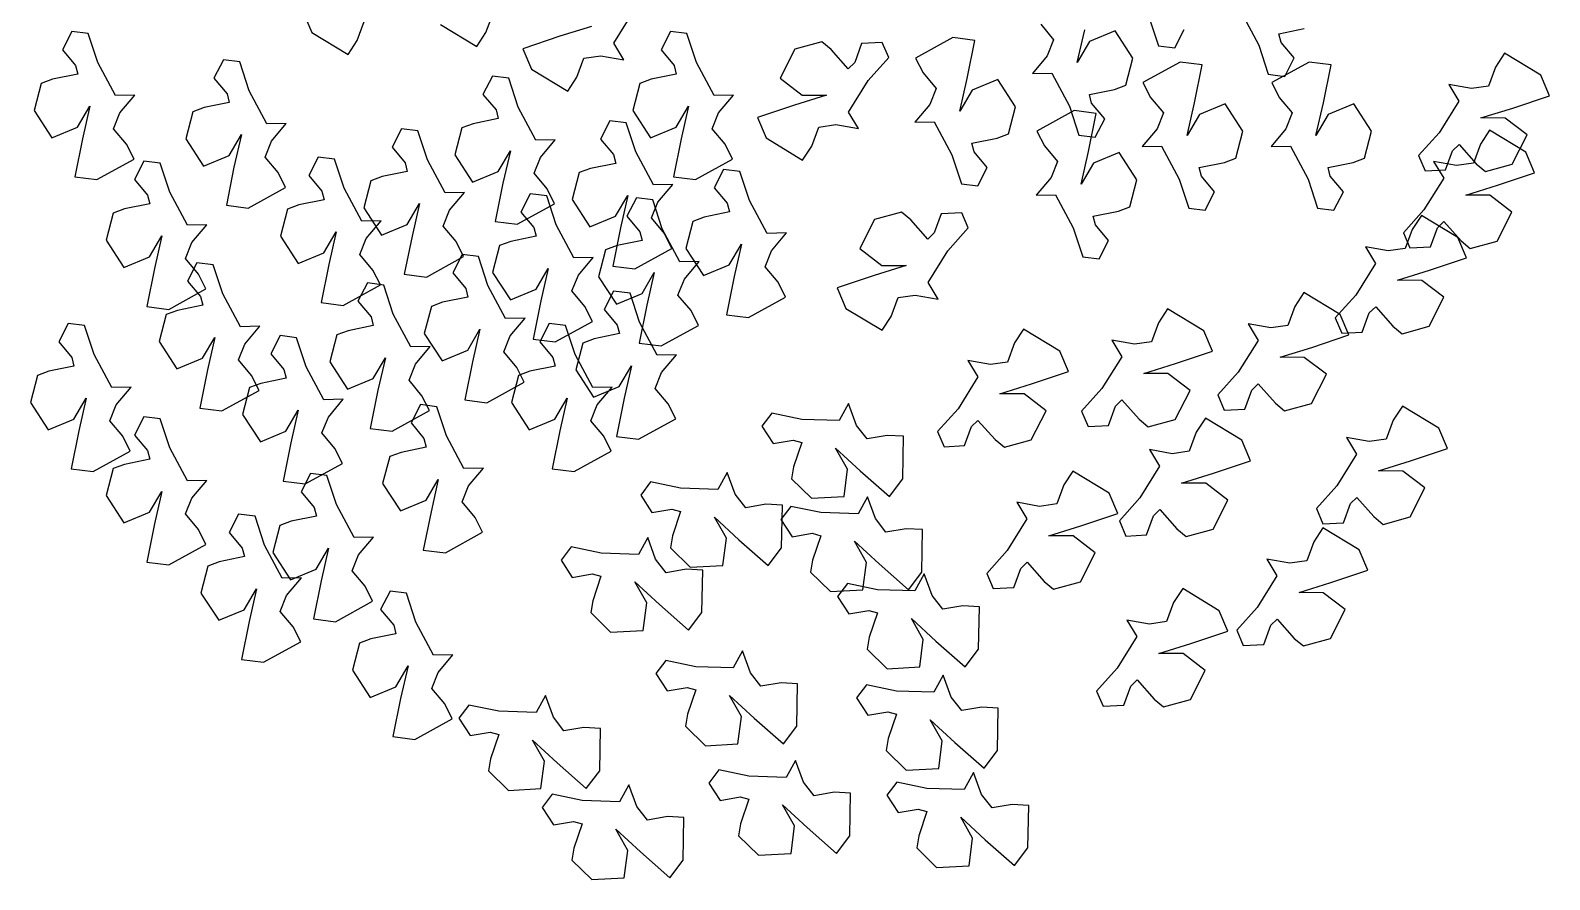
# Model space of a CAD drawing. Header units: metres. Extents: x -0.96 to 1.01, y -1 to 1.01.
# Drawn here: x -0.957 to 1.013, y -1.004 to 0.098 of the extents above; entities that cross this region are included whole.
import ezdxf

# ---------------------------------------------------------------- set-up
doc = ezdxf.new("R2010")
doc.units = ezdxf.units.M
doc.layers.add('ceco.net 96', color=7, linetype='Continuous')

msp = doc.modelspace()

# ---------------------------------------------------------------- linework, layer by layer
at = {"layer": 'ceco.net 96', "linetype": 'ByBlock'}
for p, q in [((-0.6035, 0.1215), (-0.5924, 0.095)), ((-0.3664, 0.0951), (-0.3573, 0.1198)), ((-0.2008, 0.0812), (-0.1752, 0.1224)), ((0.6129, 0.1213), (0.6357, 0.0786)), ((-0.5334, 0.0845), (-0.5243, 0.1093)), ((-0.4254, 0.1055), (-0.3782, 0.077)), ((-0.2294, 0.103), (-0.2708, 0.0902)), ((0.3529, 0.1058), (0.3697, 0.0855)), ((0.4004, 0.0563), (0.41, 0.0985)), ((0.4932, 0.1154), (0.5056, 0.0777)), ((0.5269, 0.075), (0.539, 0.0988)), ((0.6618, 0.0935), (0.6945, 0.1002)), ((-0.9034, 0.0965), (-0.9156, 0.0727)), ((-0.8821, 0.0938), (-0.9034, 0.0965)), ((-0.8698, 0.0561), (-0.8821, 0.0938)), ((-0.5924, 0.095), (-0.5452, 0.0665)), ((-0.5452, 0.0665), (-0.5334, 0.0845)), ((-0.3782, 0.077), (-0.3664, 0.0951)), ((-0.2708, 0.0902), (-0.3186, 0.0741)), ((-0.1878, 0.0597), (-0.2008, 0.0812)), ((-0.1272, 0.0965), (-0.1394, 0.0727)), ((-0.1059, 0.0938), (-0.1272, 0.0965)), ((-0.0936, 0.0561), (-0.1059, 0.0938)), ((0.0691, 0.083), (0.0343, 0.0734)), ((0.0812, 0.073), (0.0691, 0.083)), ((0.1207, 0.0809), (0.1117, 0.0562)), ((0.1474, 0.0823), (0.1207, 0.0809)), ((0.1558, 0.0625), (0.1474, 0.0823)), ((0.2391, 0.0884), (0.1908, 0.0618)), ((0.2676, 0.0848), (0.2391, 0.0884)), ((0.2577, 0.0353), (0.2676, 0.0848)), ((0.3697, 0.0855), (0.3614, 0.0649)), ((0.4163, 0.0833), (0.4004, 0.0563)), ((0.4495, 0.0972), (0.4163, 0.0833)), ((0.4726, 0.0617), (0.4495, 0.0972)), ((0.6647, 0.0822), (0.6618, 0.0935)), ((0.6815, 0.062), (0.6647, 0.0822)), ((-0.9156, 0.0727), (-0.8987, 0.0524)), ((-0.7069, 0.0596), (-0.7191, 0.0358)), ((-0.6856, 0.057), (-0.7069, 0.0596)), ((-0.3186, 0.0741), (-0.3075, 0.0476)), ((-0.2485, 0.0371), (-0.2394, 0.0618)), ((-0.2394, 0.0618), (-0.2174, 0.0649)), ((-0.2174, 0.0649), (-0.1878, 0.0597)), ((-0.1394, 0.0727), (-0.1225, 0.0524)), ((0.0343, 0.0734), (0.0151, 0.0357)), ((0.1034, 0.048), (0.0812, 0.073)), ((0.1293, 0.033), (0.1558, 0.0625)), ((0.1908, 0.0618), (0.2005, 0.0426)), ((0.3614, 0.0649), (0.3421, 0.0419)), ((0.4635, 0.0267), (0.4726, 0.0617)), ((0.5056, 0.0777), (0.5269, 0.075)), ((0.6357, 0.0786), (0.6481, 0.0409)), ((0.6694, 0.0382), (0.6815, 0.062)), ((0.9546, 0.0682), (0.9428, 0.0501)), ((1.0017, 0.0396), (0.9546, 0.0682)), ((-0.8958, 0.0412), (-0.9285, 0.0345)), ((-0.8987, 0.0524), (-0.8958, 0.0412)), ((-0.8469, 0.0134), (-0.8698, 0.0561)), ((-0.6733, 0.0193), (-0.6856, 0.057)), ((-0.3075, 0.0476), (-0.2603, 0.019)), ((-0.1196, 0.0412), (-0.1523, 0.0345)), ((-0.1225, 0.0524), (-0.1196, 0.0412)), ((-0.0707, 0.0134), (-0.0936, 0.0561)), ((0.1117, 0.0562), (0.1034, 0.048)), ((0.2005, 0.0426), (0.2174, 0.0224)), ((0.3421, 0.0419), (0.3672, 0.0424)), ((0.3672, 0.0424), (0.3901, -0.0003)), ((0.5339, 0.0568), (0.4856, 0.0302)), ((0.5625, 0.0532), (0.5339, 0.0568)), ((0.5525, 0.0037), (0.5625, 0.0532)), ((0.6481, 0.0409), (0.6694, 0.0382)), ((0.7009, 0.0568), (0.6526, 0.0302)), ((0.7294, 0.0532), (0.7009, 0.0568)), ((0.7195, 0.0037), (0.7294, 0.0532)), ((0.9428, 0.0501), (0.9337, 0.0254)), ((1.0129, 0.0131), (1.0017, 0.0396)), ((-0.9432, 0.029), (-0.9524, -0.006)), ((-0.9285, 0.0345), (-0.9432, 0.029)), ((-0.7191, 0.0358), (-0.7022, 0.0156)), ((-0.3581, 0.0386), (-0.3703, 0.0148)), ((-0.3368, 0.0359), (-0.3581, 0.0386)), ((-0.3245, -0.0017), (-0.3368, 0.0359)), ((-0.2603, 0.019), (-0.2485, 0.0371)), ((-0.167, 0.029), (-0.1761, -0.006)), ((-0.1523, 0.0345), (-0.167, 0.029)), ((0.0151, 0.0357), (0.0437, 0.0139)), ((0.1037, -0.0082), (0.1293, 0.033)), ((0.2174, 0.0224), (0.2091, 0.0017)), ((0.2481, -0.0069), (0.2577, 0.0353)), ((0.264, 0.0202), (0.2481, -0.0069)), ((0.2972, 0.034), (0.264, 0.0202)), ((0.3203, -0.0014), (0.2972, 0.034)), ((0.4161, 0.0146), (0.4488, 0.0213)), ((0.4488, 0.0213), (0.4635, 0.0267)), ((0.4856, 0.0302), (0.4954, 0.0109)), ((0.6526, 0.0302), (0.6623, 0.0109)), ((0.9116, 0.0223), (0.8821, 0.0275)), ((0.8821, 0.0275), (0.8951, 0.006)), ((0.9337, 0.0254), (0.9116, 0.0223)), ((-0.8218, 0.0139), (-0.8469, 0.0134)), ((-0.8411, -0.0091), (-0.8218, 0.0139)), ((-0.6993, 0.0043), (-0.732, -0.0023)), ((-0.7022, 0.0156), (-0.6993, 0.0043)), ((-0.6504, -0.0235), (-0.6733, 0.0193)), ((-0.3703, 0.0148), (-0.3534, -0.0054)), ((-0.0456, 0.0139), (-0.0707, 0.0134)), ((-0.0649, -0.0091), (-0.0456, 0.0139)), ((0.0337, 0.0008), (-0.0141, -0.0153)), ((0.0751, 0.0136), (0.0337, 0.0008)), ((0.0437, 0.0139), (0.0751, 0.0136)), ((0.2091, 0.0017), (0.1898, -0.0213)), ((0.419, 0.0033), (0.4161, 0.0146)), ((0.4359, -0.0169), (0.419, 0.0033)), ((0.4954, 0.0109), (0.5122, -0.0093)), ((0.5429, -0.0386), (0.5525, 0.0037)), ((0.592, 0.0024), (0.5588, -0.0115)), ((0.6152, -0.0331), (0.592, 0.0024)), ((0.6623, 0.0109), (0.6792, -0.0093)), ((0.7099, -0.0386), (0.7195, 0.0037)), ((0.759, 0.0024), (0.7258, -0.0115)), ((0.7821, -0.0331), (0.759, 0.0024)), ((0.8951, 0.006), (0.8695, -0.0352)), ((0.965, -0.003), (1.0129, 0.0131)), ((-0.9524, -0.006), (-0.9292, -0.0414)), ((-0.896, -0.0276), (-0.8801, -0.0005)), ((-0.8801, -0.0005), (-0.8897, -0.0427)), ((-0.8494, -0.0298), (-0.8411, -0.0091)), ((-0.7467, -0.0078), (-0.7558, -0.0428)), ((-0.732, -0.0023), (-0.7467, -0.0078)), ((-0.3505, -0.0167), (-0.3832, -0.0234)), ((-0.3534, -0.0054), (-0.3505, -0.0167)), ((-0.3016, -0.0445), (-0.3245, -0.0017)), ((-0.2058, -0.0194), (-0.2179, -0.0432)), ((-0.1845, -0.022), (-0.2058, -0.0194)), ((-0.1761, -0.006), (-0.153, -0.0414)), ((-0.1198, -0.0276), (-0.1039, -0.0005)), ((-0.1039, -0.0005), (-0.1135, -0.0427)), ((-0.0732, -0.0298), (-0.0649, -0.0091)), ((-0.0141, -0.0153), (-0.0029, -0.0418)), ((0.1167, -0.0297), (0.1037, -0.0082)), ((0.3112, -0.0364), (0.3203, -0.0014)), ((0.3964, -0.0063), (0.3481, -0.0329)), ((0.3901, -0.0003), (0.4024, -0.038)), ((0.4249, -0.0099), (0.3964, -0.0063)), ((0.4149, -0.0594), (0.4249, -0.0099)), ((0.4237, -0.0407), (0.4359, -0.0169)), ((0.5122, -0.0093), (0.5039, -0.0299)), ((0.5588, -0.0115), (0.5429, -0.0386)), ((0.6792, -0.0093), (0.6709, -0.0299)), ((0.7258, -0.0115), (0.7099, -0.0386)), ((0.9237, -0.0158), (0.965, -0.003)), ((0.9551, -0.0161), (0.9237, -0.0158)), ((0.9837, -0.0379), (0.9551, -0.0161)), ((-0.9292, -0.0414), (-0.896, -0.0276)), ((-0.8326, -0.05), (-0.8494, -0.0298)), ((-0.6995, -0.0644), (-0.6836, -0.0373)), ((-0.6836, -0.0373), (-0.6932, -0.0796)), ((-0.6253, -0.023), (-0.6504, -0.0235)), ((-0.6446, -0.046), (-0.6253, -0.023)), ((-0.476, -0.0299), (-0.4882, -0.0537)), ((-0.4547, -0.0326), (-0.476, -0.0299)), ((-0.4424, -0.0702), (-0.4547, -0.0326)), ((-0.3979, -0.0288), (-0.407, -0.0638)), ((-0.3832, -0.0234), (-0.3979, -0.0288)), ((-0.1722, -0.0597), (-0.1845, -0.022)), ((-0.153, -0.0414), (-0.1198, -0.0276)), ((-0.0563, -0.05), (-0.0732, -0.0298)), ((0.056, -0.0523), (0.0651, -0.0276)), ((0.0651, -0.0276), (0.0872, -0.0245)), ((0.0872, -0.0245), (0.1167, -0.0297)), ((0.1898, -0.0213), (0.2149, -0.0208)), ((0.2149, -0.0208), (0.2378, -0.0635)), ((0.2965, -0.0419), (0.3112, -0.0364)), ((0.3481, -0.0329), (0.3578, -0.0521)), ((0.4024, -0.038), (0.4237, -0.0407)), ((0.5039, -0.0299), (0.4846, -0.0529)), ((0.606, -0.0681), (0.6152, -0.0331)), ((0.6709, -0.0299), (0.6516, -0.0529)), ((0.773, -0.0681), (0.7821, -0.0331)), ((0.8695, -0.0352), (0.843, -0.0647)), ((0.9349, -0.0318), (0.9231, -0.0499)), ((0.9821, -0.0604), (0.9349, -0.0318)), ((0.9645, -0.0756), (0.9837, -0.0379)), ((-0.8897, -0.0427), (-0.8997, -0.0922)), ((-0.8228, -0.0692), (-0.8326, -0.05)), ((-0.7558, -0.0428), (-0.7327, -0.0783)), ((-0.6529, -0.0666), (-0.6446, -0.046)), ((-0.4882, -0.0537), (-0.4713, -0.0739)), ((-0.3507, -0.0854), (-0.3348, -0.0583)), ((-0.3348, -0.0583), (-0.3444, -0.1006)), ((-0.2765, -0.044), (-0.3016, -0.0445)), ((-0.2958, -0.067), (-0.2765, -0.044)), ((-0.2179, -0.0432), (-0.2011, -0.0634)), ((-0.1135, -0.0427), (-0.1234, -0.0922)), ((-0.0466, -0.0692), (-0.0563, -0.05)), ((-0.0029, -0.0418), (0.0442, -0.0704)), ((0.0442, -0.0704), (0.056, -0.0523)), ((0.2638, -0.0486), (0.2965, -0.0419)), ((0.2667, -0.0598), (0.2638, -0.0486)), ((0.3578, -0.0521), (0.3747, -0.0723)), ((0.4846, -0.0529), (0.5097, -0.0524)), ((0.5097, -0.0524), (0.5326, -0.0952)), ((0.6516, -0.0529), (0.6767, -0.0524)), ((0.6767, -0.0524), (0.6996, -0.0952)), ((0.878, -0.0831), (0.8871, -0.0584)), ((0.8871, -0.0584), (0.8954, -0.0502)), ((0.8954, -0.0502), (0.9176, -0.0752)), ((0.9231, -0.0499), (0.9141, -0.0746)), ((-0.8711, -0.0958), (-0.8228, -0.0692)), ((-0.8101, -0.0719), (-0.8222, -0.0957)), ((-0.7888, -0.0746), (-0.8101, -0.0719)), ((-0.7764, -0.1123), (-0.7888, -0.0746)), ((-0.7327, -0.0783), (-0.6995, -0.0644)), ((-0.6361, -0.0868), (-0.6529, -0.0666)), ((-0.584, -0.0667), (-0.5962, -0.0905)), ((-0.5627, -0.0694), (-0.584, -0.0667)), ((-0.5504, -0.1071), (-0.5627, -0.0694)), ((-0.4713, -0.0739), (-0.4684, -0.0852)), ((-0.4195, -0.113), (-0.4424, -0.0702)), ((-0.407, -0.0638), (-0.3839, -0.0993)), ((-0.3041, -0.0876), (-0.2958, -0.067)), ((-0.1982, -0.0747), (-0.2309, -0.0813)), ((-0.2011, -0.0634), (-0.1982, -0.0747)), ((-0.1493, -0.1025), (-0.1722, -0.0597)), ((-0.0949, -0.0958), (-0.0466, -0.0692)), ((0.2378, -0.0635), (0.2501, -0.1012)), ((0.2836, -0.0801), (0.2667, -0.0598)), ((0.3747, -0.0723), (0.3663, -0.093)), ((0.4054, -0.1016), (0.4149, -0.0594)), ((0.4213, -0.0745), (0.4054, -0.1016)), ((0.4545, -0.0607), (0.4213, -0.0745)), ((0.4776, -0.0961), (0.4545, -0.0607)), ((0.5586, -0.0802), (0.5913, -0.0735)), ((0.5913, -0.0735), (0.606, -0.0681)), ((0.7256, -0.0802), (0.7583, -0.0735)), ((0.7583, -0.0735), (0.773, -0.0681)), ((0.843, -0.0647), (0.8514, -0.0845)), ((0.892, -0.0777), (0.8625, -0.0725)), ((0.8625, -0.0725), (0.8755, -0.094)), ((0.9141, -0.0746), (0.892, -0.0777)), ((0.9176, -0.0752), (0.9296, -0.0852)), ((0.9296, -0.0852), (0.9645, -0.0756)), ((0.9933, -0.0869), (0.9821, -0.0604)), ((-0.8997, -0.0922), (-0.8711, -0.0958)), ((-0.8222, -0.0957), (-0.8054, -0.1159)), ((-0.6932, -0.0796), (-0.7031, -0.1291)), ((-0.6263, -0.1061), (-0.6361, -0.0868)), ((-0.5962, -0.0905), (-0.5793, -0.1107)), ((-0.5158, -0.0973), (-0.525, -0.1323)), ((-0.5011, -0.0918), (-0.5158, -0.0973)), ((-0.4684, -0.0852), (-0.5011, -0.0918)), ((-0.3839, -0.0993), (-0.3507, -0.0854)), ((-0.2872, -0.1078), (-0.3041, -0.0876)), ((-0.2456, -0.0868), (-0.2547, -0.1218)), ((-0.2309, -0.0813), (-0.2456, -0.0868)), ((-0.1234, -0.0922), (-0.0949, -0.0958)), ((-0.0584, -0.0825), (-0.0706, -0.1063)), ((-0.0371, -0.0852), (-0.0584, -0.0825)), ((-0.0248, -0.1229), (-0.0371, -0.0852)), ((0.2714, -0.1039), (0.2836, -0.0801)), ((0.3663, -0.093), (0.347, -0.116)), ((0.4685, -0.1311), (0.4776, -0.0961)), ((0.5326, -0.0952), (0.5449, -0.1328)), ((0.5615, -0.0915), (0.5586, -0.0802)), ((0.5784, -0.1117), (0.5615, -0.0915)), ((0.6996, -0.0952), (0.7119, -0.1328)), ((0.7285, -0.0915), (0.7256, -0.0802)), ((0.7454, -0.1117), (0.7285, -0.0915)), ((0.8755, -0.094), (0.8499, -0.1352)), ((0.8514, -0.0845), (0.878, -0.0831)), ((0.9454, -0.103), (0.9933, -0.0869)), ((-0.8054, -0.1159), (-0.8025, -0.1272)), ((-0.7536, -0.155), (-0.7764, -0.1123)), ((-0.6746, -0.1327), (-0.6263, -0.1061)), ((-0.5793, -0.1107), (-0.5764, -0.122)), ((-0.5275, -0.1498), (-0.5504, -0.1071)), ((-0.3944, -0.1125), (-0.4195, -0.113)), ((-0.4137, -0.1355), (-0.3944, -0.1125)), ((-0.3444, -0.1006), (-0.3543, -0.1501)), ((-0.309, -0.1141), (-0.3211, -0.1379)), ((-0.2876, -0.1167), (-0.309, -0.1141)), ((-0.2753, -0.1544), (-0.2876, -0.1167)), ((-0.2775, -0.1271), (-0.2872, -0.1078)), ((-0.1984, -0.1434), (-0.1825, -0.1163)), ((-0.1825, -0.1163), (-0.1921, -0.1586)), ((-0.1242, -0.102), (-0.1493, -0.1025)), ((-0.1434, -0.125), (-0.1242, -0.102)), ((-0.0706, -0.1063), (-0.0537, -0.1266)), ((0.2501, -0.1012), (0.2714, -0.1039)), ((0.347, -0.116), (0.3722, -0.1155)), ((0.3722, -0.1155), (0.395, -0.1582)), ((0.5662, -0.1355), (0.5784, -0.1117)), ((0.7332, -0.1355), (0.7454, -0.1117)), ((0.9041, -0.1159), (0.9454, -0.103)), ((0.9355, -0.1161), (0.9041, -0.1159)), ((0.9641, -0.1379), (0.9355, -0.1161)), ((-0.8352, -0.1339), (-0.8499, -0.1394)), ((-0.8025, -0.1272), (-0.8352, -0.1339)), ((-0.7031, -0.1291), (-0.6746, -0.1327)), ((-0.6238, -0.1342), (-0.633, -0.1691)), ((-0.6091, -0.1287), (-0.6238, -0.1342)), ((-0.5764, -0.122), (-0.6091, -0.1287)), ((-0.525, -0.1323), (-0.5018, -0.1678)), ((-0.4686, -0.1539), (-0.4527, -0.1268)), ((-0.4527, -0.1268), (-0.4623, -0.1691)), ((-0.422, -0.1561), (-0.4137, -0.1355)), ((-0.3258, -0.1537), (-0.2775, -0.1271)), ((-0.3211, -0.1379), (-0.3042, -0.1581)), ((-0.2547, -0.1218), (-0.2316, -0.1573)), ((-0.1714, -0.1194), (-0.1836, -0.1432)), ((-0.1501, -0.1221), (-0.1714, -0.1194)), ((-0.1518, -0.1456), (-0.1434, -0.125)), ((-0.1378, -0.1597), (-0.1501, -0.1221)), ((-0.0508, -0.1378), (-0.0835, -0.1445)), ((-0.0537, -0.1266), (-0.0508, -0.1378)), ((-0.0019, -0.1656), (-0.0248, -0.1229)), ((0.4211, -0.1433), (0.4538, -0.1366)), ((0.4538, -0.1366), (0.4685, -0.1311)), ((0.5449, -0.1328), (0.5662, -0.1355)), ((0.7119, -0.1328), (0.7332, -0.1355)), ((0.8499, -0.1352), (0.8234, -0.1647)), ((0.9449, -0.1757), (0.9641, -0.1379)), ((-0.8499, -0.1394), (-0.859, -0.1743)), ((-0.7285, -0.1545), (-0.7536, -0.155)), ((-0.7477, -0.1775), (-0.7285, -0.1545)), ((-0.5024, -0.1493), (-0.5275, -0.1498)), ((-0.5217, -0.1723), (-0.5024, -0.1493)), ((-0.5018, -0.1678), (-0.4686, -0.1539)), ((-0.4052, -0.1763), (-0.422, -0.1561)), ((-0.3543, -0.1501), (-0.3258, -0.1537)), ((-0.2524, -0.1972), (-0.2753, -0.1544)), ((-0.2316, -0.1573), (-0.1984, -0.1434)), ((-0.1836, -0.1432), (-0.1667, -0.1634)), ((-0.1349, -0.1658), (-0.1518, -0.1456)), ((-0.0982, -0.15), (-0.1074, -0.185)), ((-0.0835, -0.1445), (-0.0982, -0.15)), ((0.1374, -0.1476), (0.1183, -0.1854)), ((0.1723, -0.138), (0.1374, -0.1476)), ((0.1844, -0.148), (0.1723, -0.138)), ((0.2065, -0.173), (0.1844, -0.148)), ((0.2239, -0.1401), (0.2148, -0.1649)), ((0.2506, -0.1388), (0.2239, -0.1401)), ((0.2589, -0.1586), (0.2506, -0.1388)), ((0.424, -0.1545), (0.4211, -0.1433)), ((0.4408, -0.1748), (0.424, -0.1545)), ((0.8466, -0.1424), (0.8348, -0.1604)), ((0.8937, -0.1709), (0.8466, -0.1424)), ((0.8675, -0.1584), (0.8758, -0.1503)), ((0.8758, -0.1503), (0.898, -0.1753)), ((-0.859, -0.1743), (-0.8359, -0.2098)), ((-0.8027, -0.1959), (-0.7868, -0.1689)), ((-0.7868, -0.1689), (-0.7963, -0.2111)), ((-0.633, -0.1691), (-0.6099, -0.2046)), ((-0.5766, -0.1908), (-0.5608, -0.1637)), ((-0.5608, -0.1637), (-0.5703, -0.2059)), ((-0.53, -0.193), (-0.5217, -0.1723)), ((-0.4623, -0.1691), (-0.4723, -0.2186)), ((-0.3954, -0.1956), (-0.4052, -0.1763)), ((-0.3341, -0.176), (-0.3487, -0.1815)), ((-0.3013, -0.1694), (-0.3341, -0.176)), ((-0.3042, -0.1581), (-0.3013, -0.1694)), ((-0.1921, -0.1586), (-0.202, -0.2081)), ((-0.1638, -0.1747), (-0.1965, -0.1814)), ((-0.1667, -0.1634), (-0.1638, -0.1747)), ((-0.1149, -0.2025), (-0.1378, -0.1597)), ((-0.1252, -0.1851), (-0.1349, -0.1658)), ((0.0232, -0.1651), (-0.0019, -0.1656)), ((0.0039, -0.1881), (0.0232, -0.1651)), ((0.2148, -0.1649), (0.2065, -0.173)), ((0.2325, -0.1881), (0.2589, -0.1586)), ((0.395, -0.1582), (0.4074, -0.1959)), ((0.4287, -0.1986), (0.4408, -0.1748)), ((0.8234, -0.1647), (0.8317, -0.1845)), ((0.8348, -0.1604), (0.8257, -0.1851)), ((0.8584, -0.1831), (0.8675, -0.1584)), ((0.9049, -0.1974), (0.8937, -0.1709)), ((0.898, -0.1753), (0.91, -0.1852)), ((0.91, -0.1852), (0.9449, -0.1757)), ((-0.8359, -0.2098), (-0.8027, -0.1959)), ((-0.7561, -0.1982), (-0.7477, -0.1775)), ((-0.6099, -0.2046), (-0.5766, -0.1908)), ((-0.5132, -0.2132), (-0.53, -0.193)), ((-0.4437, -0.2222), (-0.3954, -0.1956)), ((-0.3975, -0.1931), (-0.4096, -0.2169)), ((-0.3761, -0.1957), (-0.3975, -0.1931)), ((-0.3638, -0.2334), (-0.3761, -0.1957)), ((-0.3487, -0.1815), (-0.3579, -0.2165)), ((-0.2273, -0.1967), (-0.2524, -0.1972)), ((-0.2466, -0.2197), (-0.2273, -0.1967)), ((-0.2112, -0.1868), (-0.2203, -0.2218)), ((-0.1965, -0.1814), (-0.2112, -0.1868)), ((-0.1735, -0.2117), (-0.1252, -0.1851)), ((-0.1074, -0.185), (-0.0843, -0.2204)), ((-0.051, -0.2066), (-0.0352, -0.1795)), ((-0.0352, -0.1795), (-0.0447, -0.2217)), ((-0.0044, -0.2088), (0.0039, -0.1881)), ((0.1183, -0.1854), (0.1469, -0.2072)), ((0.2069, -0.2293), (0.2325, -0.1881)), ((0.4074, -0.1959), (0.4287, -0.1986)), ((0.8036, -0.1882), (0.7741, -0.183)), ((0.7741, -0.183), (0.7871, -0.2045)), ((0.8257, -0.1851), (0.8036, -0.1882)), ((0.8317, -0.1845), (0.8584, -0.1831)), ((-0.7963, -0.2111), (-0.8063, -0.2606)), ((-0.7392, -0.2184), (-0.7561, -0.1982)), ((-0.7413, -0.2036), (-0.7535, -0.2274)), ((-0.72, -0.2063), (-0.7413, -0.2036)), ((-0.7077, -0.2439), (-0.72, -0.2063)), ((-0.5703, -0.2059), (-0.5803, -0.2554)), ((-0.5034, -0.2324), (-0.5132, -0.2132)), ((-0.3579, -0.2165), (-0.3348, -0.252)), ((-0.3015, -0.2381), (-0.2857, -0.211)), ((-0.2857, -0.211), (-0.2952, -0.2533)), ((-0.202, -0.2081), (-0.1735, -0.2117)), ((-0.164, -0.2434), (-0.1481, -0.2163)), ((-0.1481, -0.2163), (-0.1577, -0.2586)), ((-0.0898, -0.202), (-0.1149, -0.2025)), ((-0.1091, -0.225), (-0.0898, -0.202)), ((-0.0843, -0.2204), (-0.051, -0.2066)), ((0.0124, -0.229), (-0.0044, -0.2088)), ((0.1783, -0.2074), (0.1369, -0.2203)), ((0.1469, -0.2072), (0.1783, -0.2074)), ((0.7871, -0.2045), (0.7615, -0.2457)), ((0.8157, -0.2264), (0.857, -0.2135)), ((0.857, -0.2135), (0.9049, -0.1974)), ((-0.7535, -0.2274), (-0.7366, -0.2476)), ((-0.7295, -0.2376), (-0.7392, -0.2184)), ((-0.5517, -0.259), (-0.5034, -0.2324)), ((-0.5202, -0.2299), (-0.5324, -0.2537)), ((-0.4989, -0.2326), (-0.5202, -0.2299)), ((-0.4866, -0.2703), (-0.4989, -0.2326)), ((-0.4723, -0.2186), (-0.4437, -0.2222)), ((-0.4096, -0.2169), (-0.3927, -0.2371)), ((-0.3409, -0.2762), (-0.3638, -0.2334)), ((-0.2549, -0.2403), (-0.2466, -0.2197)), ((-0.2203, -0.2218), (-0.1972, -0.2573)), ((-0.1174, -0.2456), (-0.1091, -0.225)), ((-0.0447, -0.2217), (-0.0547, -0.2712)), ((0.0222, -0.2483), (0.0124, -0.229)), ((0.1369, -0.2203), (0.0891, -0.2364)), ((0.0891, -0.2364), (0.1002, -0.2629)), ((0.2199, -0.2508), (0.2069, -0.2293)), ((0.8471, -0.2266), (0.8157, -0.2264)), ((0.8757, -0.2484), (0.8471, -0.2266)), ((-0.7778, -0.2642), (-0.7295, -0.2376)), ((-0.7366, -0.2476), (-0.7337, -0.2589)), ((-0.6848, -0.2867), (-0.7077, -0.2439)), ((-0.5803, -0.2554), (-0.5517, -0.259)), ((-0.5324, -0.2537), (-0.5155, -0.2739)), ((-0.4226, -0.255), (-0.4372, -0.2605)), ((-0.3898, -0.2484), (-0.4226, -0.255)), ((-0.3927, -0.2371), (-0.3898, -0.2484)), ((-0.3348, -0.252), (-0.3015, -0.2381)), ((-0.2952, -0.2533), (-0.3052, -0.3028)), ((-0.2381, -0.2605), (-0.2549, -0.2403)), ((-0.2009, -0.2404), (-0.2131, -0.2642)), ((-0.1796, -0.2431), (-0.2009, -0.2404)), ((-0.1972, -0.2573), (-0.164, -0.2434)), ((-0.1673, -0.2808), (-0.1796, -0.2431)), ((-0.1005, -0.2658), (-0.1174, -0.2456)), ((-0.0261, -0.2748), (0.0222, -0.2483)), ((0.1592, -0.2734), (0.1683, -0.2487)), ((0.1683, -0.2487), (0.1903, -0.2456)), ((0.1903, -0.2456), (0.2199, -0.2508)), ((0.6942, -0.2424), (0.6824, -0.2604)), ((0.7414, -0.2709), (0.6942, -0.2424)), ((0.7615, -0.2457), (0.735, -0.2752)), ((0.8565, -0.2862), (0.8757, -0.2484)), ((-0.8063, -0.2606), (-0.7778, -0.2642)), ((-0.7811, -0.271), (-0.7902, -0.306)), ((-0.7664, -0.2655), (-0.7811, -0.271)), ((-0.7337, -0.2589), (-0.7664, -0.2655)), ((-0.5155, -0.2739), (-0.5126, -0.2852)), ((-0.4637, -0.313), (-0.4866, -0.2703)), ((-0.4372, -0.2605), (-0.4464, -0.2955)), ((-0.3158, -0.2757), (-0.3409, -0.2762)), ((-0.3351, -0.2987), (-0.3158, -0.2757)), ((-0.2284, -0.2798), (-0.2381, -0.2605)), ((-0.2131, -0.2642), (-0.1962, -0.2845)), ((-0.1577, -0.2586), (-0.1676, -0.3081)), ((-0.0908, -0.2851), (-0.1005, -0.2658)), ((-0.0547, -0.2712), (-0.0261, -0.2748)), ((0.1002, -0.2629), (0.1474, -0.2914)), ((0.1474, -0.2914), (0.1592, -0.2734)), ((0.5175, -0.2634), (0.5057, -0.2815)), ((0.5646, -0.2919), (0.5175, -0.2634)), ((0.6824, -0.2604), (0.6734, -0.2852)), ((0.735, -0.2752), (0.7433, -0.295)), ((0.7526, -0.2974), (0.7414, -0.2709)), ((0.77, -0.2937), (0.7791, -0.2689)), ((0.7791, -0.2689), (0.7874, -0.2608)), ((0.7874, -0.2608), (0.8096, -0.2858)), ((-0.9083, -0.2825), (-0.9204, -0.3063)), ((-0.887, -0.2851), (-0.9083, -0.2825)), ((-0.8746, -0.3228), (-0.887, -0.2851)), ((-0.6597, -0.2862), (-0.6848, -0.2867)), ((-0.679, -0.3092), (-0.6597, -0.2862)), ((-0.5453, -0.2919), (-0.56, -0.2973)), ((-0.5126, -0.2852), (-0.5453, -0.2919)), ((-0.4464, -0.2955), (-0.4233, -0.331)), ((-0.39, -0.3171), (-0.3742, -0.29)), ((-0.3742, -0.29), (-0.3837, -0.3323)), ((-0.2845, -0.2825), (-0.2966, -0.3063)), ((-0.2632, -0.2851), (-0.2845, -0.2825)), ((-0.2766, -0.3064), (-0.2284, -0.2798)), ((-0.2508, -0.3228), (-0.2632, -0.2851)), ((-0.1962, -0.2845), (-0.1933, -0.2957)), ((-0.1444, -0.3235), (-0.1673, -0.2808)), ((-0.1391, -0.3117), (-0.0908, -0.2851)), ((0.3308, -0.2897), (0.319, -0.3078)), ((0.3779, -0.3183), (0.3308, -0.2897)), ((0.5057, -0.2815), (0.4966, -0.3062)), ((0.5758, -0.3184), (0.5646, -0.2919)), ((0.6513, -0.2883), (0.6218, -0.2831)), ((0.6218, -0.2831), (0.6348, -0.3046)), ((0.6734, -0.2852), (0.6513, -0.2883)), ((0.7433, -0.295), (0.77, -0.2937)), ((0.8096, -0.2858), (0.8216, -0.2958)), ((0.8216, -0.2958), (0.8565, -0.2862)), ((-0.9204, -0.3063), (-0.9036, -0.3265)), ((-0.7902, -0.306), (-0.7671, -0.3415)), ((-0.7339, -0.3276), (-0.718, -0.3005)), ((-0.718, -0.3005), (-0.7276, -0.3428)), ((-0.6873, -0.3298), (-0.679, -0.3092)), ((-0.6332, -0.2983), (-0.6454, -0.3221)), ((-0.6119, -0.301), (-0.6332, -0.2983)), ((-0.5996, -0.3386), (-0.6119, -0.301)), ((-0.56, -0.2973), (-0.5691, -0.3323)), ((-0.4386, -0.3125), (-0.4637, -0.313)), ((-0.4579, -0.3355), (-0.4386, -0.3125)), ((-0.3434, -0.3193), (-0.3351, -0.2987)), ((-0.3052, -0.3028), (-0.2766, -0.3064)), ((-0.2966, -0.3063), (-0.2798, -0.3265)), ((-0.2407, -0.3079), (-0.2499, -0.3428)), ((-0.226, -0.3024), (-0.2407, -0.3079)), ((-0.1933, -0.2957), (-0.226, -0.3024)), ((-0.1676, -0.3081), (-0.1391, -0.3117)), ((0.319, -0.3078), (0.3099, -0.3325)), ((0.4745, -0.3093), (0.445, -0.3041)), ((0.445, -0.3041), (0.458, -0.3256)), ((0.4966, -0.3062), (0.4745, -0.3093)), ((0.6348, -0.3046), (0.6092, -0.3457)), ((0.6634, -0.3264), (0.7047, -0.3135)), ((0.7047, -0.3135), (0.7526, -0.2974)), ((-0.9036, -0.3265), (-0.9007, -0.3377)), ((-0.8518, -0.3656), (-0.8746, -0.3228)), ((-0.7671, -0.3415), (-0.7339, -0.3276)), ((-0.6704, -0.35), (-0.6873, -0.3298)), ((-0.6454, -0.3221), (-0.6285, -0.3423)), ((-0.5691, -0.3323), (-0.546, -0.3678)), ((-0.5128, -0.3539), (-0.4969, -0.3269)), ((-0.4969, -0.3269), (-0.5065, -0.3691)), ((-0.4233, -0.331), (-0.39, -0.3171)), ((-0.3837, -0.3323), (-0.3937, -0.3818)), ((-0.3266, -0.3395), (-0.3434, -0.3193)), ((-0.2798, -0.3265), (-0.2769, -0.3377)), ((-0.228, -0.3656), (-0.2508, -0.3228)), ((-0.1193, -0.323), (-0.1444, -0.3235)), ((-0.1386, -0.346), (-0.1193, -0.323)), ((0.2878, -0.3356), (0.2583, -0.3304)), ((0.2583, -0.3304), (0.2713, -0.3519)), ((0.3099, -0.3325), (0.2878, -0.3356)), ((0.3891, -0.3448), (0.3779, -0.3183)), ((0.458, -0.3256), (0.4324, -0.3668)), ((0.4866, -0.3474), (0.5279, -0.3346)), ((0.5279, -0.3346), (0.5758, -0.3184)), ((0.6947, -0.3266), (0.6634, -0.3264)), ((0.7234, -0.3485), (0.6947, -0.3266)), ((-0.9481, -0.3499), (-0.9572, -0.3849)), ((-0.9334, -0.3444), (-0.9481, -0.3499)), ((-0.9007, -0.3377), (-0.9334, -0.3444)), ((-0.7276, -0.3428), (-0.7375, -0.3923)), ((-0.6607, -0.3693), (-0.6704, -0.35)), ((-0.6256, -0.3536), (-0.6583, -0.3603)), ((-0.6285, -0.3423), (-0.6256, -0.3536)), ((-0.5767, -0.3814), (-0.5996, -0.3386)), ((-0.546, -0.3678), (-0.5128, -0.3539)), ((-0.4662, -0.3561), (-0.4579, -0.3355)), ((-0.3243, -0.3499), (-0.3334, -0.3849)), ((-0.3169, -0.3588), (-0.3266, -0.3395)), ((-0.3096, -0.3444), (-0.3243, -0.3499)), ((-0.2769, -0.3377), (-0.3096, -0.3444)), ((-0.2499, -0.3428), (-0.2268, -0.3783)), ((-0.1935, -0.3645), (-0.1777, -0.3374)), ((-0.1777, -0.3374), (-0.1872, -0.3796)), ((-0.1469, -0.3667), (-0.1386, -0.346)), ((0.2713, -0.3519), (0.2457, -0.3931)), ((0.3412, -0.3609), (0.3891, -0.3448)), ((0.518, -0.3476), (0.4866, -0.3474)), ((0.5466, -0.3695), (0.518, -0.3476)), ((0.6092, -0.3457), (0.5827, -0.3753)), ((0.7042, -0.3862), (0.7234, -0.3485)), ((-0.8267, -0.3651), (-0.8518, -0.3656)), ((-0.8459, -0.3881), (-0.8267, -0.3651)), ((-0.709, -0.3959), (-0.6607, -0.3693)), ((-0.673, -0.3657), (-0.6821, -0.4007)), ((-0.6583, -0.3603), (-0.673, -0.3657)), ((-0.5065, -0.3691), (-0.5164, -0.4186)), ((-0.4494, -0.3764), (-0.4662, -0.3561)), ((-0.3651, -0.3854), (-0.3169, -0.3588)), ((-0.2029, -0.3651), (-0.228, -0.3656)), ((-0.2268, -0.3783), (-0.1935, -0.3645)), ((-0.2221, -0.3881), (-0.2029, -0.3651)), ((-0.1301, -0.3869), (-0.1469, -0.3667)), ((0.2999, -0.3738), (0.3412, -0.3609)), ((0.3313, -0.374), (0.2999, -0.3738)), ((0.3599, -0.3958), (0.3313, -0.374)), ((0.4324, -0.3668), (0.4059, -0.3963)), ((0.5274, -0.4072), (0.5466, -0.3695)), ((0.6177, -0.3937), (0.6268, -0.369)), ((0.6268, -0.369), (0.6351, -0.3608)), ((0.6351, -0.3608), (0.6573, -0.3858)), ((-0.9572, -0.3849), (-0.9341, -0.4204)), ((-0.9009, -0.4065), (-0.885, -0.3794)), ((-0.885, -0.3794), (-0.8945, -0.4217)), ((-0.8543, -0.4087), (-0.8459, -0.3881)), ((-0.7375, -0.3923), (-0.709, -0.3959)), ((-0.5516, -0.3809), (-0.5767, -0.3814)), ((-0.5708, -0.4039), (-0.5516, -0.3809)), ((-0.4515, -0.3878), (-0.4636, -0.4116)), ((-0.4301, -0.3905), (-0.4515, -0.3878)), ((-0.4396, -0.3956), (-0.4494, -0.3764)), ((-0.4178, -0.4282), (-0.4301, -0.3905)), ((-0.3937, -0.3818), (-0.3651, -0.3854)), ((-0.3334, -0.3849), (-0.3103, -0.4204)), ((-0.2771, -0.4065), (-0.2612, -0.3794)), ((-0.2612, -0.3794), (-0.2707, -0.4217)), ((-0.2305, -0.4087), (-0.2221, -0.3881)), ((-0.1872, -0.3796), (-0.1972, -0.4291)), ((-0.1203, -0.4061), (-0.1301, -0.3869)), ((0.1038, -0.3865), (0.0916, -0.4085)), ((0.1141, -0.4147), (0.1038, -0.3865)), ((0.2457, -0.3931), (0.2192, -0.4226)), ((0.4409, -0.4147), (0.45, -0.39)), ((0.45, -0.39), (0.4583, -0.3818)), ((0.4583, -0.3818), (0.4805, -0.4068)), ((0.5827, -0.3753), (0.591, -0.3951)), ((0.591, -0.3951), (0.6177, -0.3937)), ((0.6573, -0.3858), (0.6693, -0.3958)), ((0.6693, -0.3958), (0.7042, -0.3862)), ((0.822, -0.3898), (0.8102, -0.4078)), ((0.8691, -0.4183), (0.822, -0.3898)), ((-0.9341, -0.4204), (-0.9009, -0.4065)), ((-0.8374, -0.4289), (-0.8543, -0.4087)), ((-0.8101, -0.4035), (-0.8222, -0.4273)), ((-0.7888, -0.4062), (-0.8101, -0.4035)), ((-0.7764, -0.4439), (-0.7888, -0.4062)), ((-0.6821, -0.4007), (-0.659, -0.4362)), ((-0.6258, -0.4223), (-0.6099, -0.3952)), ((-0.6099, -0.3952), (-0.6195, -0.4375)), ((-0.5792, -0.4245), (-0.5708, -0.4039)), ((-0.4879, -0.4222), (-0.4396, -0.3956)), ((-0.4636, -0.4116), (-0.4468, -0.4318)), ((-0.3103, -0.4204), (-0.2771, -0.4065)), ((-0.2136, -0.4289), (-0.2305, -0.4087)), ((-0.1686, -0.4327), (-0.1203, -0.4061)), ((0.0044, -0.3987), (-0.0086, -0.4159)), ((0.0432, -0.4069), (0.0044, -0.3987)), ((0.0916, -0.4085), (0.0432, -0.4069)), ((0.2633, -0.4163), (0.2716, -0.4082)), ((0.2716, -0.4082), (0.2938, -0.4332)), ((0.3407, -0.4336), (0.3599, -0.3958)), ((0.4059, -0.3963), (0.4143, -0.4161)), ((0.4805, -0.4068), (0.4925, -0.4168)), ((0.4925, -0.4168), (0.5274, -0.4072)), ((0.5665, -0.4056), (0.5547, -0.4236)), ((0.6137, -0.4341), (0.5665, -0.4056)), ((0.8102, -0.4078), (0.8011, -0.4325)), ((-0.8945, -0.4217), (-0.9045, -0.4712)), ((-0.8277, -0.4482), (-0.8374, -0.4289)), ((-0.8222, -0.4273), (-0.8054, -0.4475)), ((-0.659, -0.4362), (-0.6258, -0.4223)), ((-0.5623, -0.4447), (-0.5792, -0.4245)), ((-0.5164, -0.4186), (-0.4879, -0.4222)), ((-0.4468, -0.4318), (-0.4438, -0.4431)), ((-0.395, -0.4709), (-0.4178, -0.4282)), ((-0.2707, -0.4217), (-0.2807, -0.4712)), ((-0.2039, -0.4482), (-0.2136, -0.4289)), ((-0.1972, -0.4291), (-0.1686, -0.4327)), ((-0.0086, -0.4159), (0.006, -0.4383)), ((0.1278, -0.4322), (0.1141, -0.4147)), ((0.1537, -0.4277), (0.1278, -0.4322)), ((0.1752, -0.4289), (0.1537, -0.4277)), ((0.1741, -0.484), (0.1752, -0.4289)), ((0.2192, -0.4226), (0.2276, -0.4424)), ((0.2542, -0.441), (0.2633, -0.4163)), ((0.2938, -0.4332), (0.3058, -0.4431)), ((0.4143, -0.4161), (0.4409, -0.4147)), ((0.5547, -0.4236), (0.5456, -0.4484)), ((0.779, -0.4356), (0.7495, -0.4304)), ((0.7495, -0.4304), (0.7625, -0.4519)), ((0.8011, -0.4325), (0.779, -0.4356)), ((0.8803, -0.4448), (0.8691, -0.4183)), ((-0.876, -0.4748), (-0.8277, -0.4482)), ((-0.8054, -0.4475), (-0.8025, -0.4588)), ((-0.7536, -0.4866), (-0.7764, -0.4439)), ((-0.6195, -0.4375), (-0.6294, -0.487)), ((-0.5526, -0.464), (-0.5623, -0.4447)), ((-0.4766, -0.4498), (-0.4912, -0.4552)), ((-0.4438, -0.4431), (-0.4766, -0.4498)), ((-0.2522, -0.4748), (-0.2039, -0.4482)), ((0.006, -0.4383), (0.0319, -0.4338)), ((0.0319, -0.4338), (0.0431, -0.4369)), ((0.0431, -0.4369), (0.0325, -0.4686)), ((0.1025, -0.4715), (0.087, -0.4442)), ((0.087, -0.4442), (0.1189, -0.4736)), ((0.2276, -0.4424), (0.2542, -0.441)), ((0.3058, -0.4431), (0.3407, -0.4336)), ((0.5236, -0.4515), (0.494, -0.4462)), ((0.494, -0.4462), (0.507, -0.4678)), ((0.5456, -0.4484), (0.5236, -0.4515)), ((0.6248, -0.4606), (0.6137, -0.4341)), ((0.7625, -0.4519), (0.7369, -0.4931)), ((0.8325, -0.4609), (0.8803, -0.4448)), ((-0.9045, -0.4712), (-0.876, -0.4748)), ((-0.8499, -0.4709), (-0.859, -0.5059)), ((-0.8352, -0.4655), (-0.8499, -0.4709)), ((-0.8025, -0.4588), (-0.8352, -0.4655)), ((-0.6009, -0.4906), (-0.5526, -0.464)), ((-0.4912, -0.4552), (-0.5004, -0.4902)), ((-0.3698, -0.4704), (-0.395, -0.4709)), ((-0.3891, -0.4934), (-0.3698, -0.4704)), ((-0.2807, -0.4712), (-0.2522, -0.4748)), ((0.0325, -0.4686), (0.0299, -0.484)), ((0.0979, -0.5072), (0.1025, -0.4715)), ((0.507, -0.4678), (0.4814, -0.5089)), ((0.577, -0.4767), (0.6248, -0.4606)), ((0.7911, -0.4738), (0.8325, -0.4609)), ((-0.7285, -0.4861), (-0.7536, -0.4866)), ((-0.7477, -0.5091), (-0.7285, -0.4861)), ((-0.6294, -0.487), (-0.6009, -0.4906)), ((-0.594, -0.4772), (-0.6061, -0.501)), ((-0.5726, -0.4799), (-0.594, -0.4772)), ((-0.5603, -0.5175), (-0.5726, -0.4799)), ((-0.5004, -0.4902), (-0.4773, -0.5257)), ((-0.4441, -0.5118), (-0.4282, -0.4848)), ((-0.4282, -0.4848), (-0.4377, -0.527)), ((-0.1529, -0.4882), (-0.1658, -0.5054)), ((-0.1141, -0.4964), (-0.1529, -0.4882)), ((-0.0535, -0.476), (-0.0656, -0.498)), ((-0.0432, -0.5042), (-0.0535, -0.476)), ((0.0299, -0.484), (0.0557, -0.5094)), ((0.1189, -0.4736), (0.1567, -0.5069)), ((0.1567, -0.5069), (0.1741, -0.484)), ((0.3828, -0.492), (0.3737, -0.5167)), ((0.3946, -0.474), (0.3828, -0.492)), ((0.4417, -0.5025), (0.3946, -0.474)), ((0.5356, -0.4896), (0.577, -0.4767)), ((0.567, -0.4898), (0.5356, -0.4896)), ((0.5956, -0.5117), (0.567, -0.4898)), ((0.8225, -0.474), (0.7911, -0.4738)), ((0.8511, -0.4958), (0.8225, -0.474)), ((-0.859, -0.5059), (-0.8359, -0.5414)), ((-0.8027, -0.5275), (-0.7868, -0.5005)), ((-0.7868, -0.5005), (-0.7963, -0.5427)), ((-0.7561, -0.5297), (-0.7477, -0.5091)), ((-0.6061, -0.501), (-0.5893, -0.5212)), ((-0.4773, -0.5257), (-0.4441, -0.5118)), ((-0.3974, -0.514), (-0.3891, -0.4934)), ((-0.1658, -0.5054), (-0.1513, -0.5278)), ((-0.0656, -0.498), (-0.1141, -0.4964)), ((-0.0295, -0.5217), (-0.0432, -0.5042)), ((0.0557, -0.5094), (0.0979, -0.5072)), ((0.1284, -0.5075), (0.1162, -0.5295)), ((0.1386, -0.5357), (0.1284, -0.5075)), ((0.4529, -0.529), (0.4417, -0.5025)), ((0.4814, -0.5089), (0.455, -0.5385)), ((0.5765, -0.5494), (0.5956, -0.5117)), ((0.7369, -0.4931), (0.7104, -0.5226)), ((0.7546, -0.5163), (0.7628, -0.5082)), ((0.7628, -0.5082), (0.785, -0.5332)), ((0.8319, -0.5336), (0.8511, -0.4958)), ((-0.8359, -0.5414), (-0.8027, -0.5275)), ((-0.7392, -0.55), (-0.7561, -0.5297)), ((-0.6872, -0.5299), (-0.6994, -0.5537)), ((-0.6659, -0.5325), (-0.6872, -0.5299)), ((-0.5893, -0.5212), (-0.5863, -0.5325)), ((-0.5375, -0.5603), (-0.5603, -0.5175)), ((-0.4377, -0.527), (-0.4477, -0.5765)), ((-0.3806, -0.5343), (-0.3974, -0.514)), ((-0.1513, -0.5278), (-0.1254, -0.5233)), ((-0.1254, -0.5233), (-0.1142, -0.5264)), ((-0.1142, -0.5264), (-0.1247, -0.5581)), ((-0.0036, -0.5172), (-0.0295, -0.5217)), ((0.018, -0.5184), (-0.0036, -0.5172)), ((0.029, -0.5198), (0.016, -0.5369)), ((0.0168, -0.5735), (0.018, -0.5184)), ((0.0678, -0.5279), (0.029, -0.5198)), ((0.1162, -0.5295), (0.0678, -0.5279)), ((0.3516, -0.5198), (0.3221, -0.5146)), ((0.3221, -0.5146), (0.3351, -0.5361)), ((0.3737, -0.5167), (0.3516, -0.5198)), ((0.405, -0.5451), (0.4529, -0.529)), ((0.4991, -0.5322), (0.5074, -0.524)), ((0.5074, -0.524), (0.5295, -0.549)), ((0.7104, -0.5226), (0.7188, -0.5424)), ((0.7455, -0.541), (0.7546, -0.5163)), ((-0.7963, -0.5427), (-0.8063, -0.5922)), ((-0.7295, -0.5692), (-0.7392, -0.55)), ((-0.6536, -0.5702), (-0.6659, -0.5325)), ((-0.6337, -0.5446), (-0.6429, -0.5796)), ((-0.6191, -0.5392), (-0.6337, -0.5446)), ((-0.5863, -0.5325), (-0.6191, -0.5392)), ((-0.3709, -0.5535), (-0.3806, -0.5343)), ((-0.0547, -0.561), (-0.0702, -0.5337)), ((-0.0702, -0.5337), (-0.0384, -0.5631)), ((0.016, -0.5369), (0.0305, -0.5593)), ((0.1523, -0.5532), (0.1386, -0.5357)), ((0.1783, -0.5488), (0.1523, -0.5532)), ((0.1998, -0.5499), (0.1783, -0.5488)), ((0.1987, -0.6051), (0.1998, -0.5499)), ((0.3351, -0.5361), (0.3095, -0.5773)), ((0.3637, -0.558), (0.405, -0.5451)), ((0.455, -0.5385), (0.4633, -0.5583)), ((0.49, -0.5569), (0.4991, -0.5322)), ((0.5295, -0.549), (0.5416, -0.559)), ((0.5416, -0.559), (0.5765, -0.5494)), ((0.7188, -0.5476), (0.707, -0.5657)), ((0.7188, -0.5424), (0.7455, -0.541)), ((0.766, -0.5762), (0.7188, -0.5476)), ((0.785, -0.5332), (0.7971, -0.5432)), ((0.7971, -0.5432), (0.8319, -0.5336)), ((-0.7778, -0.5958), (-0.7295, -0.5692)), ((-0.6994, -0.5537), (-0.6825, -0.5739)), ((-0.6307, -0.613), (-0.6536, -0.5702)), ((-0.5123, -0.5598), (-0.5375, -0.5603)), ((-0.5316, -0.5828), (-0.5123, -0.5598)), ((-0.4191, -0.5801), (-0.3709, -0.5535)), ((-0.1566, -0.5602), (-0.1688, -0.5822)), ((-0.1464, -0.5884), (-0.1566, -0.5602)), ((-0.1247, -0.5581), (-0.1273, -0.5735)), ((-0.0593, -0.5967), (-0.0547, -0.561)), ((-0.0384, -0.5631), (-0.0005, -0.5964)), ((0.0305, -0.5593), (0.0565, -0.5548)), ((0.0565, -0.5548), (0.0677, -0.5579)), ((0.0677, -0.5579), (0.0571, -0.5896)), ((0.1271, -0.5925), (0.1116, -0.5652)), ((0.1116, -0.5652), (0.1434, -0.5946)), ((0.3951, -0.5582), (0.3637, -0.558)), ((0.4237, -0.58), (0.3951, -0.5582)), ((0.4633, -0.5583), (0.49, -0.5569)), ((0.707, -0.5657), (0.6979, -0.5904)), ((-0.6796, -0.5851), (-0.7123, -0.5918)), ((-0.6825, -0.5739), (-0.6796, -0.5851)), ((-0.6429, -0.5796), (-0.6198, -0.6151)), ((-0.5866, -0.6012), (-0.5707, -0.5741)), ((-0.5707, -0.5741), (-0.5802, -0.6164)), ((-0.54, -0.6034), (-0.5316, -0.5828)), ((-0.4477, -0.5765), (-0.4191, -0.5801)), ((-0.256, -0.5724), (-0.269, -0.5896)), ((-0.269, -0.5896), (-0.2545, -0.612)), ((-0.2172, -0.5806), (-0.256, -0.5724)), ((-0.1688, -0.5822), (-0.2172, -0.5806)), ((-0.1327, -0.6059), (-0.1464, -0.5884)), ((-0.1273, -0.5735), (-0.1016, -0.5989)), ((-0.0005, -0.5964), (0.0168, -0.5735)), ((0.0571, -0.5896), (0.0545, -0.6051)), ((0.3095, -0.5773), (0.283, -0.6068)), ((0.4045, -0.6178), (0.4237, -0.58)), ((0.6759, -0.5935), (0.6463, -0.5883)), ((0.6463, -0.5883), (0.6593, -0.6098)), ((0.6979, -0.5904), (0.6759, -0.5935)), ((0.7771, -0.6027), (0.766, -0.5762)), ((-0.8063, -0.5922), (-0.7778, -0.5958)), ((-0.727, -0.5973), (-0.7361, -0.6323)), ((-0.7123, -0.5918), (-0.727, -0.5973)), ((-0.6198, -0.6151), (-0.5866, -0.6012)), ((-0.5231, -0.6236), (-0.54, -0.6034)), ((-0.2545, -0.612), (-0.2285, -0.6075)), ((-0.2285, -0.6075), (-0.2173, -0.6106)), ((-0.2173, -0.6106), (-0.2279, -0.6423)), ((-0.1067, -0.6014), (-0.1327, -0.6059)), ((-0.0852, -0.6026), (-0.1067, -0.6014)), ((-0.1016, -0.5989), (-0.0593, -0.5967)), ((-0.0863, -0.6577), (-0.0852, -0.6026)), ((0.0545, -0.6051), (0.0802, -0.6305)), ((0.1225, -0.6282), (0.1271, -0.5925)), ((0.1434, -0.5946), (0.1813, -0.628)), ((0.1813, -0.628), (0.1987, -0.6051)), ((0.202, -0.6075), (0.1898, -0.6295)), ((0.2123, -0.6357), (0.202, -0.6075)), ((0.283, -0.6068), (0.2914, -0.6266)), ((0.3181, -0.6252), (0.3271, -0.6005)), ((0.3271, -0.6005), (0.3354, -0.5924)), ((0.3354, -0.5924), (0.3576, -0.6174)), ((0.6593, -0.6098), (0.6337, -0.651)), ((0.7293, -0.6188), (0.7771, -0.6027)), ((-0.6798, -0.6539), (-0.6639, -0.6268)), ((-0.6639, -0.6268), (-0.6735, -0.6691)), ((-0.6056, -0.6125), (-0.6307, -0.613)), ((-0.6249, -0.6355), (-0.6056, -0.6125)), ((-0.5802, -0.6164), (-0.5902, -0.6659)), ((-0.5134, -0.6429), (-0.5231, -0.6236)), ((-0.4908, -0.6299), (-0.503, -0.6537)), ((-0.4695, -0.6325), (-0.4908, -0.6299)), ((-0.1579, -0.6452), (-0.1734, -0.6179)), ((-0.1734, -0.6179), (-0.1416, -0.6473)), ((0.0802, -0.6305), (0.1225, -0.6282)), ((0.1026, -0.6198), (0.0896, -0.6369)), ((0.1414, -0.628), (0.1026, -0.6198)), ((0.1898, -0.6295), (0.1414, -0.628)), ((0.2914, -0.6266), (0.3181, -0.6252)), ((0.3576, -0.6174), (0.3697, -0.6274)), ((0.3697, -0.6274), (0.4045, -0.6178)), ((0.5371, -0.6266), (0.5253, -0.6447)), ((0.5842, -0.6552), (0.5371, -0.6266)), ((0.6879, -0.6317), (0.7293, -0.6188)), ((-0.7361, -0.6323), (-0.713, -0.6677)), ((-0.6332, -0.6561), (-0.6249, -0.6355)), ((-0.5617, -0.6695), (-0.5134, -0.6429)), ((-0.4572, -0.6702), (-0.4695, -0.6325)), ((-0.2279, -0.6423), (-0.2305, -0.6577)), ((-0.1625, -0.6809), (-0.1579, -0.6452)), ((-0.1416, -0.6473), (-0.1037, -0.6806)), ((0.0896, -0.6369), (0.1042, -0.6593)), ((0.226, -0.6533), (0.2123, -0.6357)), ((0.2519, -0.6488), (0.226, -0.6533)), ((0.2734, -0.65), (0.2519, -0.6488)), ((0.2723, -0.7051), (0.2734, -0.65)), ((0.5253, -0.6447), (0.5162, -0.6694)), ((0.7193, -0.6319), (0.6879, -0.6317)), ((0.7479, -0.6537), (0.7193, -0.6319)), ((-0.713, -0.6677), (-0.6798, -0.6539)), ((-0.6735, -0.6691), (-0.6834, -0.7186)), ((-0.6163, -0.6763), (-0.6332, -0.6561)), ((-0.5902, -0.6659), (-0.5617, -0.6695)), ((-0.503, -0.6537), (-0.4861, -0.6739)), ((-0.2305, -0.6577), (-0.2048, -0.6831)), ((-0.1037, -0.6806), (-0.0863, -0.6577)), ((0.1042, -0.6593), (0.1301, -0.6549)), ((0.1301, -0.6549), (0.1413, -0.658)), ((0.1413, -0.658), (0.1307, -0.6896)), ((0.2007, -0.6925), (0.1852, -0.6652)), ((0.1852, -0.6652), (0.2171, -0.6946)), ((0.4941, -0.6725), (0.4646, -0.6673)), ((0.4646, -0.6673), (0.4776, -0.6888)), ((0.5162, -0.6694), (0.4941, -0.6725)), ((0.5954, -0.6817), (0.5842, -0.6552)), ((0.6337, -0.651), (0.6073, -0.6805)), ((0.6514, -0.6742), (0.6597, -0.6661)), ((0.6597, -0.6661), (0.6818, -0.6911)), ((0.7288, -0.6915), (0.7479, -0.6537)), ((-0.6066, -0.6956), (-0.6163, -0.6763)), ((-0.4832, -0.6852), (-0.5159, -0.6918)), ((-0.4861, -0.6739), (-0.4832, -0.6852)), ((-0.4343, -0.713), (-0.4572, -0.6702)), ((-0.2048, -0.6831), (-0.1625, -0.6809)), ((0.4776, -0.6888), (0.452, -0.73)), ((0.5476, -0.6978), (0.5954, -0.6817)), ((0.6073, -0.6805), (0.6156, -0.7003)), ((0.6423, -0.6989), (0.6514, -0.6742)), ((-0.6549, -0.7221), (-0.6066, -0.6956)), ((-0.5306, -0.6973), (-0.5397, -0.7323)), ((-0.5159, -0.6918), (-0.5306, -0.6973)), ((-0.0338, -0.7075), (-0.0459, -0.7295)), ((-0.0235, -0.7357), (-0.0338, -0.7075)), ((0.1307, -0.6896), (0.1281, -0.7051)), ((0.1281, -0.7051), (0.1539, -0.7305)), ((0.1961, -0.7282), (0.2007, -0.6925)), ((0.2171, -0.6946), (0.2549, -0.728)), ((0.2549, -0.728), (0.2723, -0.7051)), ((0.5062, -0.7107), (0.5476, -0.6978)), ((0.6156, -0.7003), (0.6423, -0.6989)), ((0.6818, -0.6911), (0.6939, -0.701)), ((0.6939, -0.701), (0.7288, -0.6915)), ((-0.6834, -0.7186), (-0.6549, -0.7221)), ((-0.4834, -0.7539), (-0.4675, -0.7268)), ((-0.4675, -0.7268), (-0.4771, -0.7691)), ((-0.4092, -0.7125), (-0.4343, -0.713)), ((-0.4285, -0.7355), (-0.4092, -0.7125)), ((-0.1331, -0.7198), (-0.1461, -0.7369)), ((-0.0943, -0.728), (-0.1331, -0.7198)), ((-0.0459, -0.7295), (-0.0943, -0.728)), ((0.1539, -0.7305), (0.1961, -0.7282)), ((0.5376, -0.7109), (0.5062, -0.7107)), ((0.5662, -0.7327), (0.5376, -0.7109)), ((-0.5397, -0.7323), (-0.5166, -0.7678)), ((-0.4368, -0.7561), (-0.4285, -0.7355)), ((-0.1461, -0.7369), (-0.1316, -0.7594)), ((-0.0098, -0.7533), (-0.0235, -0.7357)), ((0.2266, -0.7391), (0.2144, -0.7611)), ((0.2368, -0.7673), (0.2266, -0.7391)), ((0.452, -0.73), (0.4255, -0.7595)), ((0.4697, -0.7532), (0.4779, -0.7451)), ((0.4779, -0.7451), (0.5001, -0.7701)), ((0.547, -0.7705), (0.5662, -0.7327)), ((-0.5166, -0.7678), (-0.4834, -0.7539)), ((-0.4199, -0.7763), (-0.4368, -0.7561)), ((-0.2892, -0.7654), (-0.3014, -0.7874)), ((-0.279, -0.7936), (-0.2892, -0.7654)), ((-0.1316, -0.7594), (-0.1056, -0.7549)), ((-0.1056, -0.7549), (-0.0944, -0.758)), ((-0.0944, -0.758), (-0.105, -0.7897)), ((-0.035, -0.7925), (-0.0505, -0.7652)), ((-0.0505, -0.7652), (-0.0187, -0.7946)), ((0.0162, -0.7488), (-0.0098, -0.7533)), ((0.0377, -0.75), (0.0162, -0.7488)), ((0.0366, -0.8051), (0.0377, -0.75)), ((0.1272, -0.7513), (0.1142, -0.7685)), ((0.166, -0.7595), (0.1272, -0.7513)), ((0.2144, -0.7611), (0.166, -0.7595)), ((0.2505, -0.7848), (0.2368, -0.7673)), ((0.4255, -0.7595), (0.4339, -0.7793)), ((0.4606, -0.7779), (0.4697, -0.7532)), ((-0.4771, -0.7691), (-0.487, -0.8186)), ((-0.4102, -0.7956), (-0.4199, -0.7763)), ((-0.3886, -0.7777), (-0.4016, -0.7948)), ((-0.3498, -0.7858), (-0.3886, -0.7777)), ((-0.3014, -0.7874), (-0.3498, -0.7858)), ((0.1142, -0.7685), (0.1287, -0.7909)), ((0.1287, -0.7909), (0.1547, -0.7864)), ((0.1547, -0.7864), (0.1659, -0.7895)), ((0.2765, -0.7803), (0.2505, -0.7848)), ((0.298, -0.7815), (0.2765, -0.7803)), ((0.2969, -0.8366), (0.298, -0.7815)), ((0.4339, -0.7793), (0.4606, -0.7779)), ((0.5001, -0.7701), (0.5122, -0.78)), ((0.5122, -0.78), (0.547, -0.7705)), ((-0.4585, -0.8222), (-0.4102, -0.7956)), ((-0.4016, -0.7948), (-0.387, -0.8172)), ((-0.2653, -0.8111), (-0.279, -0.7936)), ((-0.2393, -0.8067), (-0.2653, -0.8111)), ((-0.2178, -0.8079), (-0.2393, -0.8067)), ((-0.105, -0.7897), (-0.1076, -0.8051)), ((-0.1076, -0.8051), (-0.0819, -0.8305)), ((-0.0396, -0.8282), (-0.035, -0.7925)), ((-0.0187, -0.7946), (0.0192, -0.828)), ((0.0192, -0.828), (0.0366, -0.8051)), ((0.1659, -0.7895), (0.1553, -0.8212)), ((0.2253, -0.8241), (0.2098, -0.7968)), ((0.2098, -0.7968), (0.2416, -0.8262)), ((-0.487, -0.8186), (-0.4585, -0.8222)), ((-0.387, -0.8172), (-0.3611, -0.8127)), ((-0.3611, -0.8127), (-0.3499, -0.8158)), ((-0.3499, -0.8158), (-0.3605, -0.8475)), ((-0.2905, -0.8504), (-0.306, -0.8231)), ((-0.306, -0.8231), (-0.2742, -0.8525)), ((-0.2189, -0.863), (-0.2178, -0.8079)), ((0.1553, -0.8212), (0.1527, -0.8366)), ((0.2207, -0.8598), (0.2253, -0.8241)), ((0.2416, -0.8262), (0.2795, -0.8595)), ((-0.0819, -0.8305), (-0.0396, -0.8282)), ((0.1527, -0.8366), (0.1784, -0.862)), ((0.2795, -0.8595), (0.2969, -0.8366)), ((-0.3605, -0.8475), (-0.3631, -0.863)), ((-0.3631, -0.863), (-0.3373, -0.8884)), ((-0.2951, -0.8861), (-0.2905, -0.8504)), ((-0.2742, -0.8525), (-0.2363, -0.8859)), ((-0.2363, -0.8859), (-0.2189, -0.863)), ((-0.0644, -0.8619), (-0.0774, -0.879)), ((-0.0256, -0.87), (-0.0644, -0.8619)), ((0.035, -0.8496), (0.0229, -0.8716)), ((0.0453, -0.8778), (0.035, -0.8496)), ((0.1784, -0.862), (0.2207, -0.8598)), ((0.2659, -0.8654), (0.2538, -0.8874)), ((0.2762, -0.8936), (0.2659, -0.8654)), ((-0.3373, -0.8884), (-0.2951, -0.8861)), ((-0.1811, -0.8812), (-0.1933, -0.9033)), ((-0.1708, -0.9094), (-0.1811, -0.8812)), ((-0.0774, -0.879), (-0.0628, -0.9014)), ((0.0229, -0.8716), (-0.0256, -0.87)), ((0.059, -0.8953), (0.0453, -0.8778)), ((0.1665, -0.8777), (0.1535, -0.8948)), ((0.2053, -0.8859), (0.1665, -0.8777)), ((0.2538, -0.8874), (0.2053, -0.8859)), ((-0.2805, -0.8935), (-0.2935, -0.9106)), ((-0.2417, -0.9017), (-0.2805, -0.8935)), ((-0.1933, -0.9033), (-0.2417, -0.9017)), ((-0.0628, -0.9014), (-0.0369, -0.8969)), ((-0.0369, -0.8969), (-0.0257, -0.9)), ((-0.0257, -0.9), (-0.0362, -0.9317)), ((0.0849, -0.8909), (0.059, -0.8953)), ((0.1065, -0.892), (0.0849, -0.8909)), ((0.1053, -0.9472), (0.1065, -0.892)), ((0.1535, -0.8948), (0.1681, -0.9172)), ((0.2899, -0.9112), (0.2762, -0.8936)), ((-0.2935, -0.9106), (-0.2789, -0.9331)), ((-0.1571, -0.927), (-0.1708, -0.9094)), ((-0.1312, -0.9225), (-0.1571, -0.927)), ((-0.1097, -0.9237), (-0.1312, -0.9225)), ((-0.1108, -0.9788), (-0.1097, -0.9237)), ((0.0338, -0.9346), (0.0183, -0.9073)), ((0.0183, -0.9073), (0.0501, -0.9367)), ((0.1681, -0.9172), (0.194, -0.9128)), ((0.194, -0.9128), (0.2052, -0.9159)), ((0.2052, -0.9159), (0.1947, -0.9475)), ((0.2647, -0.9504), (0.2492, -0.9231)), ((0.2492, -0.9231), (0.281, -0.9525)), ((0.3158, -0.9067), (0.2899, -0.9112)), ((0.3374, -0.9079), (0.3158, -0.9067)), ((0.3362, -0.963), (0.3374, -0.9079)), ((-0.2789, -0.9331), (-0.253, -0.9286)), ((-0.253, -0.9286), (-0.2418, -0.9317)), ((-0.2418, -0.9317), (-0.2524, -0.9634)), ((-0.1824, -0.9662), (-0.1979, -0.9389)), ((-0.1979, -0.9389), (-0.166, -0.9683)), ((-0.0362, -0.9317), (-0.0388, -0.9472)), ((0.0292, -0.9703), (0.0338, -0.9346)), ((0.0501, -0.9367), (0.088, -0.9701)), ((-0.2524, -0.9634), (-0.255, -0.9788)), ((-0.0388, -0.9472), (-0.0131, -0.9726)), ((0.088, -0.9701), (0.1053, -0.9472)), ((0.1947, -0.9475), (0.1921, -0.963)), ((0.1921, -0.963), (0.2178, -0.9884)), ((0.2601, -0.9861), (0.2647, -0.9504)), ((0.281, -0.9525), (0.3189, -0.9859)), ((0.3189, -0.9859), (0.3362, -0.963)), ((-0.255, -0.9788), (-0.2292, -1.0042)), ((-0.187, -1.0019), (-0.1824, -0.9662)), ((-0.166, -0.9683), (-0.1282, -1.0017)), ((-0.1282, -1.0017), (-0.1108, -0.9788)), ((-0.0131, -0.9726), (0.0292, -0.9703)), ((-0.2292, -1.0042), (-0.187, -1.0019)), ((0.2178, -0.9884), (0.2601, -0.9861))]:
    msp.add_line(p, q, dxfattribs=at)

doc.saveas('drawing.dxf')
